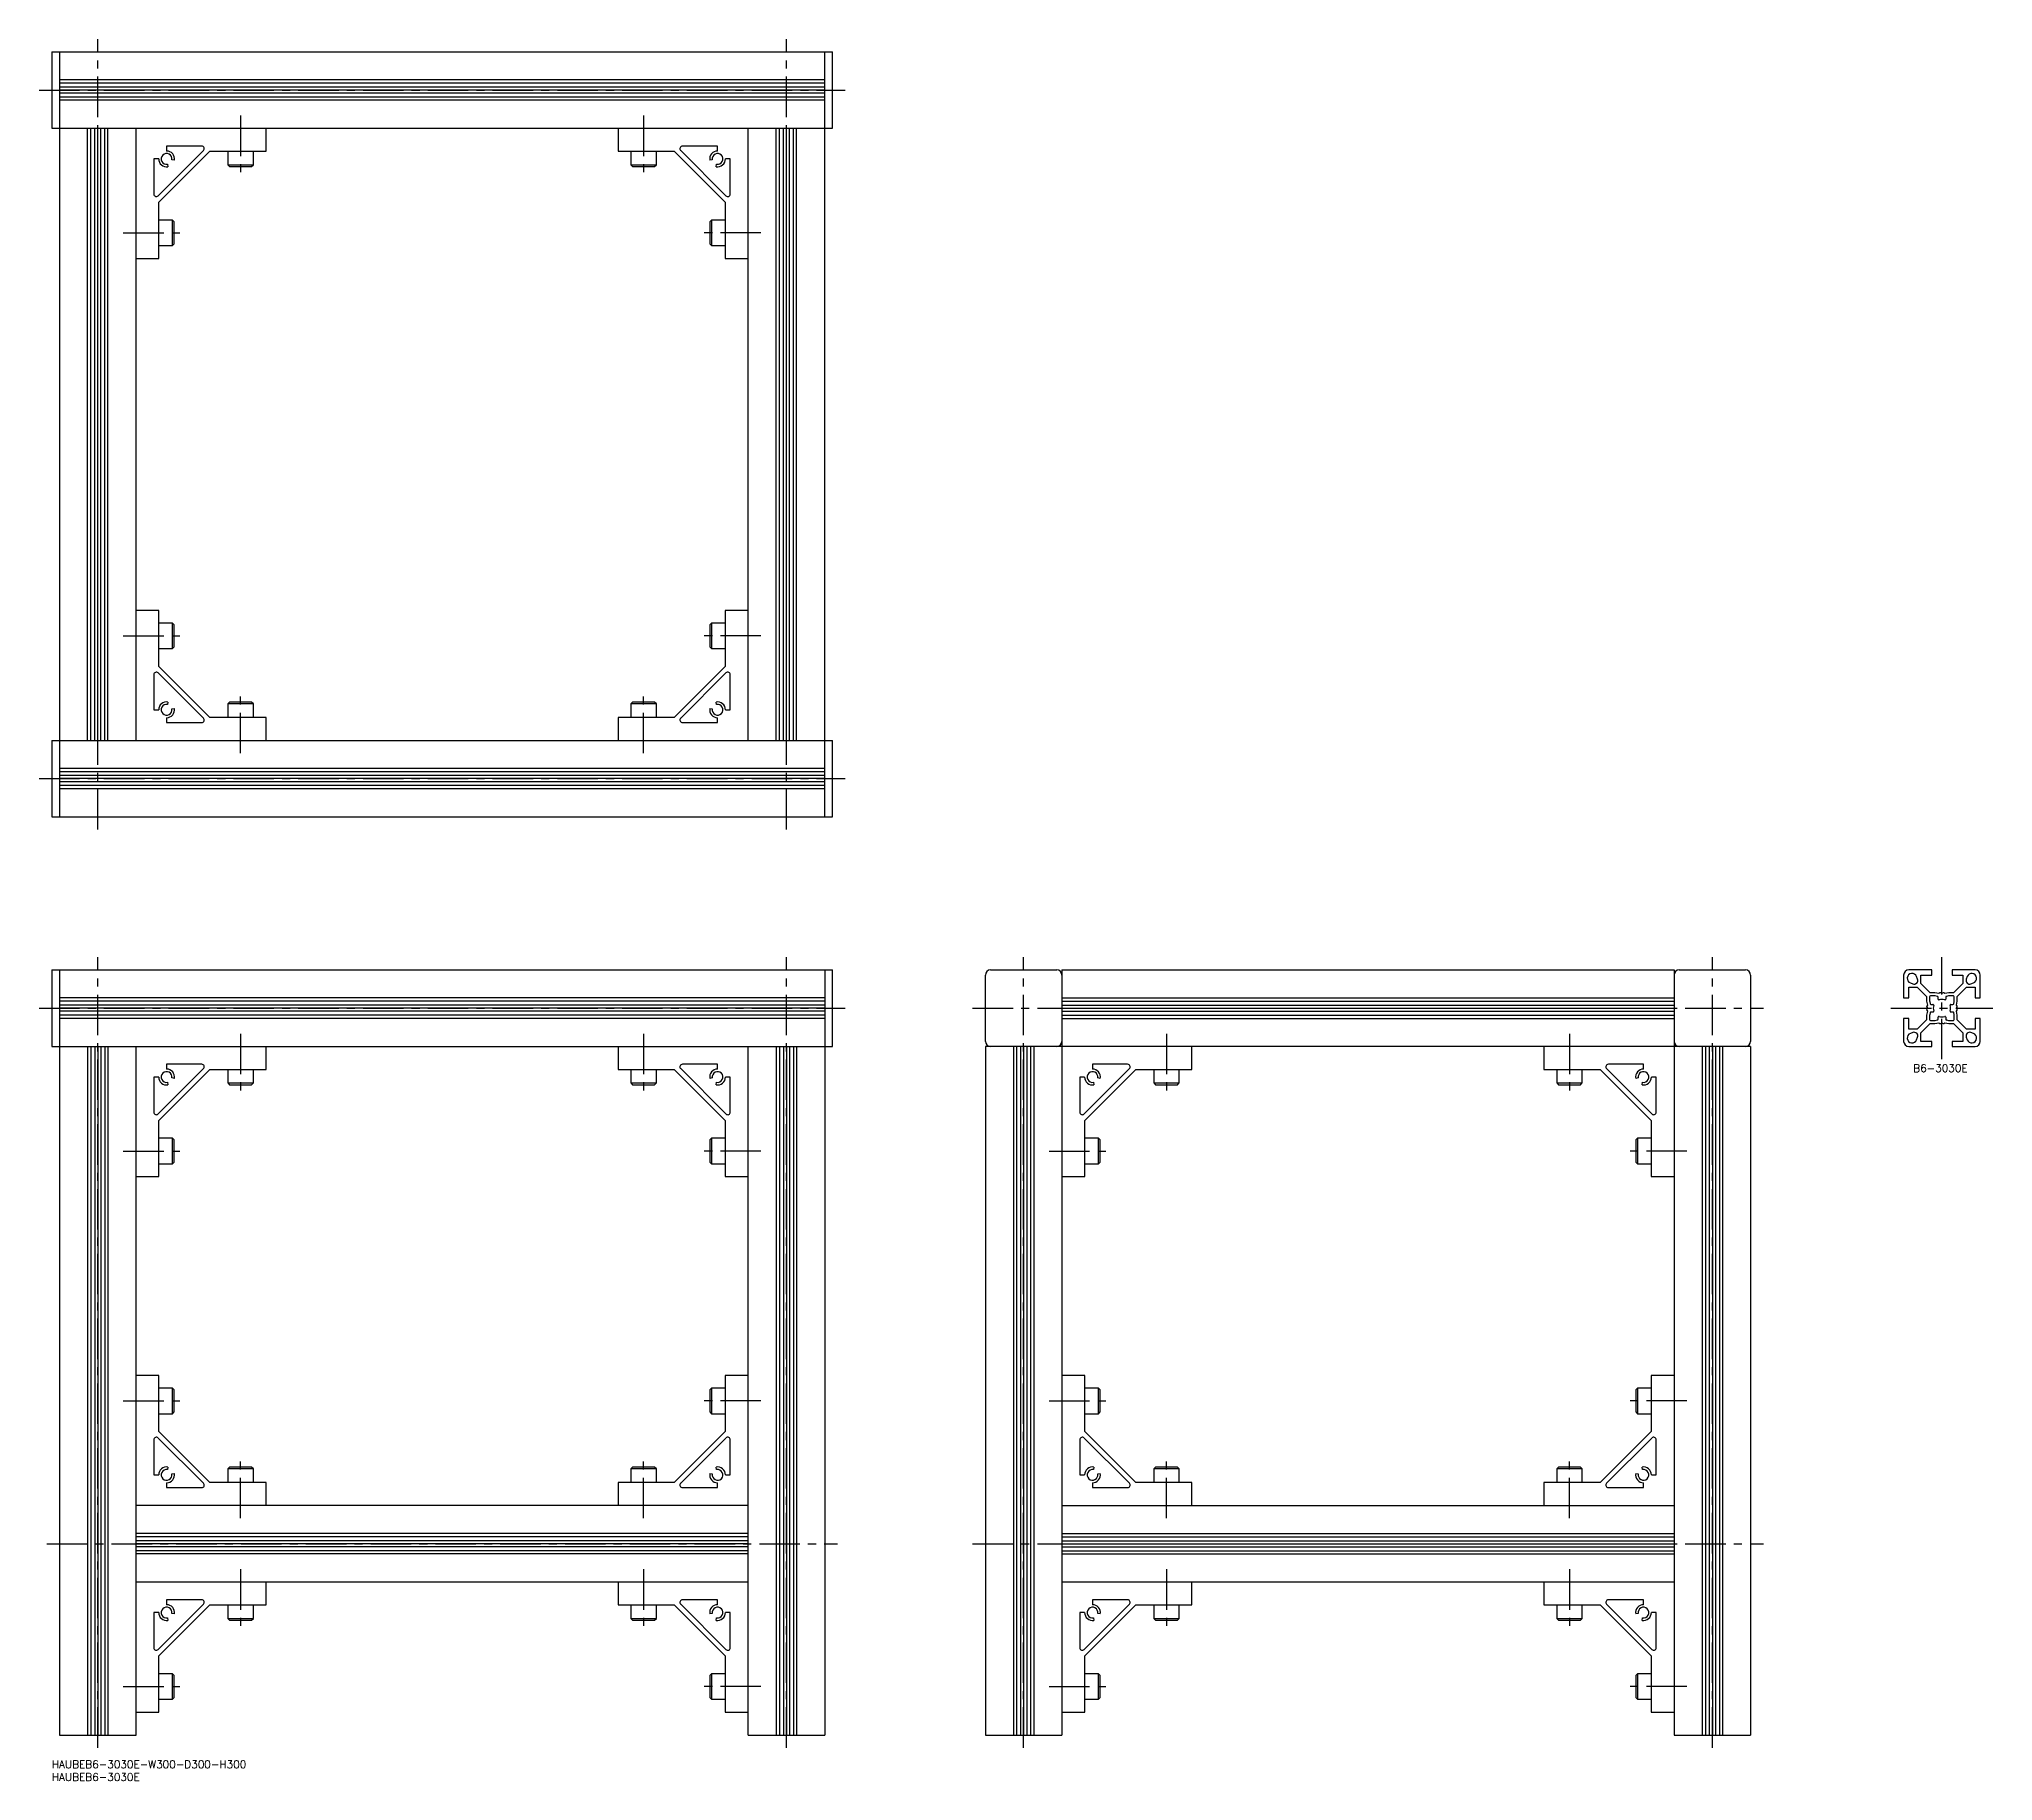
# Model space of a CAD drawing. Extents: x -5 to 761, y -8 to 675.
import ezdxf

# ---------------------------------------------------------------- set-up
doc = ezdxf.new("R2010")
doc.units = 0
doc.header["$LTSCALE"] = 0.5
doc.linetypes.add('CENTER', pattern=[50.8, 31.75, -6.35, 6.35, -6.35])
for name, color, linetype in [('MSM_CENTER', 1, 'CENTER'), ('MSM_CONTINUOUS', 7, 'CONTINUOUS'), ('MSM_PART_NUMBER', 7, 'CONTINUOUS')]:
    doc.layers.add(name, color=color, linetype=linetype)
doc.styles.get("Standard").update_dxf_attribs({"font": 'txt.shx', "height": 3, "bigfont": 'bigfont.shx'})

# ---------------------------------------------------------------- blocks, each defined once
blk = doc.blocks.new('*U9')
at = {"layer": 'MSM_PART_NUMBER'}
blk.add_text('HAUBEB6-3030E-W300-D300-H300', height=3, dxfattribs=at).set_placement((0, -3))
blk = doc.blocks.new('*U10')
at = {"layer": 'MSM_PART_NUMBER'}
blk.add_text('HAUBEB6-3030E', height=3, dxfattribs=at).set_placement((0, -8))
blk = doc.blocks.new('*U11')
at = {"layer": 'MSM_PART_NUMBER'}
blk.add_text('B6-3030E', height=3, dxfattribs=at).set_placement((729.75, 269.97))

msp = doc.modelspace()

# ---------------------------------------------------------------- linework, layer by layer
at = {"layer": 'MSM_CENTER'}
for p, q in [((18, 365), (18, 675)), ((288, 365), (288, 675)), ((-5, 655), (311, 655)), ((74, 645), (74, 620)), ((232, 645), (232, 620)), ((28, 599), (53, 599)), ((278, 599), (253, 599)), ((28, 441), (53, 441)), ((278, 441), (253, 441)), ((74, 395), (74, 420)), ((232, 395), (232, 420)), ((-5, 385), (311, 385)), ((18, 5), (18, 315)), ((288, 5), (288, 315)), ((381, 5), (381, 315)), ((651, 5), (651, 315)), ((741, 275), (741, 315)), ((-5, 295), (311, 295)), ((361, 295), (671, 295)), ((721, 295), (761, 295)), ((74, 285), (74, 260)), ((232, 285), (232, 260)), ((437, 285), (437, 260)), ((595, 285), (595, 260)), ((28, 239), (53, 239)), ((278, 239), (253, 239)), ((391, 239), (416, 239)), ((641, 239), (616, 239)), ((28, 141), (53, 141)), ((278, 141), (253, 141)), ((391, 141), (416, 141)), ((641, 141), (616, 141)), ((74, 95), (74, 120)), ((232, 95), (232, 120)), ((437, 95), (437, 120)), ((595, 95), (595, 120)), ((-2, 85), (308, 85)), ((361, 85), (671, 85)), ((74, 75), (74, 50)), ((232, 75), (232, 50)), ((437, 75), (437, 50)), ((595, 75), (595, 50)), ((28, 29), (53, 29)), ((278, 29), (253, 29)), ((391, 29), (416, 29)), ((641, 29), (616, 29))]:
    msp.add_line(p, q, dxfattribs=at)
at = {"layer": 'MSM_CONTINUOUS'}
for p, q in [((0, 670), (306, 670)), ((0, 670), (0, 640)), ((3, 670), (3, 370)), ((303, 370), (303, 670)), ((306, 640), (306, 670)), ((303, 659), (3, 659)), ((303, 657.74), (3, 657.74)), ((303, 656.2), (3, 656.2)), ((303, 655), (3, 655)), ((303, 653.8), (3, 653.8)), ((303, 652.26), (3, 652.26)), ((303, 651), (3, 651)), ((0, 640), (306, 640)), ((14, 400), (14, 640)), ((15.26, 400), (15.26, 640)), ((16.8, 400), (16.8, 640)), ((18, 400), (18, 640)), ((19.2, 400), (19.2, 640)), ((20.74, 400), (20.74, 640)), ((22, 400), (22, 640)), ((33, 400), (33, 640)), ((84, 631), (84, 640)), ((222, 640), (222, 631)), ((273, 400), (273, 640)), ((284, 400), (284, 640)), ((285.26, 400), (285.26, 640)), ((286.8, 400), (286.8, 640)), ((288, 400), (288, 640)), ((289.2, 400), (289.2, 640)), ((290.74, 400), (290.74, 640)), ((292, 400), (292, 640)), ((41.71, 613.54), (59.46, 631.29)), ((42, 611), (62, 631)), ((45, 633), (45, 631.1)), ((58.76, 633), (45, 633)), ((62, 631), (84, 631)), ((69, 631), (69, 625.67)), ((79, 625.67), (79, 631)), ((222, 631), (244, 631)), ((227, 631), (227, 625.67)), ((237, 625.67), (237, 631)), ((244, 631), (264, 611)), ((246.54, 631.29), (264.29, 613.54)), ((261, 633), (247.24, 633)), ((261, 631.1), (261, 633)), ((40, 628), (40, 614.24)), ((41.9, 628), (40, 628)), ((45.36, 625.93), (45.54, 624.95)), ((48.05, 627.46), (47.07, 627.64)), ((69, 625.67), (69.67, 625)), ((69, 625.67), (79, 625.67)), ((69.67, 625), (78.33, 625)), ((78.33, 625), (79, 625.67)), ((227, 625.67), (227.67, 625)), ((227, 625.67), (237, 625.67)), ((227.67, 625), (236.33, 625)), ((236.33, 625), (237, 625.67)), ((258.93, 627.64), (257.95, 627.46)), ((260.46, 624.95), (260.64, 625.93)), ((266, 628), (264.1, 628)), ((266, 614.24), (266, 628)), ((42, 589), (42, 611)), ((264, 611), (264, 589)), ((47.33, 604), (42, 604)), ((48, 603.33), (47.33, 604)), ((47.33, 594), (47.33, 604)), ((48, 594.67), (48, 603.33)), ((258.67, 604), (258, 603.33)), ((258, 603.33), (258, 594.67)), ((264, 604), (258.67, 604)), ((258.67, 604), (258.67, 594)), ((42, 594), (47.33, 594)), ((47.33, 594), (48, 594.67)), ((258, 594.67), (258.67, 594)), ((258.67, 594), (264, 594)), ((33, 589), (42, 589)), ((264, 589), (273, 589)), ((42, 451), (33, 451)), ((42, 429), (42, 451)), ((47.33, 446), (42, 446)), ((48, 445.33), (47.33, 446)), ((47.33, 436), (47.33, 446)), ((48, 436.67), (48, 445.33)), ((258.67, 446), (258, 445.33)), ((258, 445.33), (258, 436.67)), ((264, 446), (258.67, 446)), ((258.67, 446), (258.67, 436)), ((264, 451), (264, 429)), ((273, 451), (264, 451)), ((47.33, 436), (48, 436.67)), ((258, 436.67), (258.67, 436)), ((42, 436), (47.33, 436)), ((62, 409), (42, 429)), ((264, 429), (244, 409)), ((258.67, 436), (264, 436)), ((40, 425.76), (40, 412)), ((59.46, 408.71), (41.71, 426.46)), ((264.29, 426.46), (246.54, 408.71)), ((266, 412), (266, 425.76)), ((45.54, 415.05), (45.36, 414.07)), ((69.67, 415), (69, 414.33)), ((69, 414.33), (69, 409)), ((79, 414.33), (69, 414.33)), ((78.33, 415), (69.67, 415)), ((79, 414.33), (78.33, 415)), ((79, 409), (79, 414.33)), ((227.67, 415), (227, 414.33)), ((227, 414.33), (227, 409)), ((237, 414.33), (227, 414.33)), ((236.33, 415), (227.67, 415)), ((237, 414.33), (236.33, 415)), ((237, 409), (237, 414.33)), ((260.64, 414.07), (260.46, 415.05)), ((40, 412), (41.9, 412)), ((45, 408.9), (45, 407)), ((45, 407), (58.76, 407)), ((47.07, 412.36), (48.05, 412.54)), ((84, 409), (62, 409)), ((84, 400), (84, 409)), ((222, 409), (222, 400)), ((244, 409), (222, 409)), ((247.24, 407), (261, 407)), ((257.95, 412.54), (258.93, 412.36)), ((261, 407), (261, 408.9)), ((264.1, 412), (266, 412)), ((0, 400), (306, 400)), ((0, 400), (0, 370)), ((306, 370), (306, 400)), ((303, 389), (3, 389)), ((303, 387.74), (3, 387.74)), ((303, 386.2), (3, 386.2)), ((303, 385), (3, 385)), ((303, 383.8), (3, 383.8)), ((303, 382.26), (3, 382.26)), ((303, 381), (3, 381)), ((0, 370), (306, 370)), ((0, 310), (0, 280)), ((0, 310), (306, 310)), ((3, 310), (3, 10)), ((303, 310), (303, 10)), ((306, 280), (306, 310)), ((366, 282), (366, 308)), ((368, 310), (394, 310)), ((396, 310), (396, 10)), ((396, 310), (636, 310)), ((636, 310), (636, 10)), ((638, 310), (664, 310)), ((666, 308), (666, 282)), ((726, 308), (726, 299)), ((737, 310), (728, 310)), ((731.46, 306.34), (731.08, 307.36)), ((732.75, 304.66), (732.75, 308)), ((732.75, 308), (737, 308)), ((737, 308), (737, 310)), ((754, 310), (745, 310)), ((745, 310), (745, 308)), ((745, 308), (749.25, 308)), ((749.25, 308), (749.25, 304.66)), ((750.92, 307.36), (750.54, 306.34)), ((756, 299), (756, 308)), ((303, 299), (3, 299)), ((396, 299), (636, 299)), ((726, 299), (728, 299)), ((728, 299), (728, 303.25)), ((728, 303.25), (731.34, 303.25)), ((728.64, 304.92), (729.66, 304.54)), ((731.34, 303.25), (735, 299.59)), ((736.41, 301), (732.75, 304.66)), ((735, 299.59), (735, 297.74)), ((736.2, 299.5), (736.2, 297.64)), ((738.26, 301), (736.41, 301)), ((738.36, 299.8), (736.5, 299.8)), ((739.8, 300.7), (738.26, 301)), ((739.26, 299.63), (738.41, 299.79)), ((739.5, 298.5), (739.5, 299.34)), ((740.25, 300.96), (739.8, 300.7)), ((741, 300.7), (740.55, 300.96)), ((741.45, 300.96), (741, 300.7)), ((742.2, 300.7), (741.75, 300.96)), ((743.74, 301), (742.2, 300.7)), ((742.5, 299.34), (742.5, 298.5)), ((743.59, 299.79), (742.74, 299.63)), ((745.5, 299.8), (743.64, 299.8)), ((745.59, 301), (743.74, 301)), ((749.25, 304.66), (745.59, 301)), ((745.8, 297.64), (745.8, 299.5)), ((747, 299.59), (750.66, 303.25)), ((747, 297.74), (747, 299.59)), ((750.66, 303.25), (754, 303.25)), ((752.34, 304.54), (753.36, 304.92)), ((754, 303.25), (754, 299)), ((754, 299), (756, 299)), ((303, 297.74), (3, 297.74)), ((303, 296.2), (3, 296.2)), ((303, 295), (3, 295)), ((303, 293.8), (3, 293.8)), ((303, 292.26), (3, 292.26)), ((396, 297.74), (636, 297.74)), ((396, 296.2), (636, 296.2)), ((396, 295), (636, 295)), ((396, 293.8), (636, 293.8)), ((396, 292.26), (636, 292.26)), ((735, 297.74), (735.3, 296.2)), ((735.3, 293.8), (735, 292.26)), ((735, 292.26), (735, 290.41)), ((735.3, 296.2), (735.04, 295.75)), ((735.04, 295.45), (735.3, 295)), ((735.3, 295), (735.04, 294.55)), ((735.04, 294.25), (735.3, 293.8)), ((736.2, 292.36), (736.2, 290.5)), ((736.21, 297.59), (736.37, 296.74)), ((736.37, 293.26), (736.21, 292.41)), ((736.66, 296.5), (737.5, 296.5)), ((737.5, 293.5), (736.66, 293.5)), ((739.5, 290.66), (739.5, 291.5)), ((742.5, 291.5), (742.5, 290.66)), ((744.5, 296.5), (745.34, 296.5)), ((745.34, 293.5), (744.5, 293.5)), ((745.63, 296.74), (745.79, 297.59)), ((745.79, 292.41), (745.63, 293.26)), ((745.8, 290.5), (745.8, 292.36)), ((746.7, 296.2), (747, 297.74)), ((746.96, 295.75), (746.7, 296.2)), ((746.7, 295), (746.96, 295.45)), ((746.96, 294.55), (746.7, 295)), ((746.7, 293.8), (746.96, 294.25)), ((747, 292.26), (746.7, 293.8)), ((747, 290.41), (747, 292.26)), ((303, 291), (3, 291)), ((396, 291), (636, 291)), ((726, 291), (726, 282)), ((728, 291), (726, 291)), ((728, 286.75), (728, 291)), ((731.34, 286.75), (728, 286.75)), ((729.66, 285.46), (728.64, 285.08)), ((731.08, 282.64), (731.46, 283.66)), ((735, 290.41), (731.34, 286.75)), ((732.75, 285.34), (736.41, 289)), ((732.75, 282), (732.75, 285.34)), ((736.41, 289), (738.26, 289)), ((736.5, 290.2), (738.36, 290.2)), ((738.26, 289), (739.8, 289.3)), ((738.41, 290.21), (739.26, 290.37)), ((739.8, 289.3), (740.25, 289.04)), ((740.55, 289.04), (741, 289.3)), ((741, 289.3), (741.45, 289.04)), ((741.75, 289.04), (742.2, 289.3)), ((742.2, 289.3), (743.74, 289)), ((742.74, 290.37), (743.59, 290.21)), ((743.64, 290.2), (745.5, 290.2)), ((743.74, 289), (745.59, 289)), ((745.59, 289), (749.25, 285.34)), ((750.66, 286.75), (747, 290.41)), ((749.25, 285.34), (749.25, 282)), ((750.54, 283.66), (750.92, 282.64)), ((754, 286.75), (750.66, 286.75)), ((753.36, 285.08), (752.34, 285.46)), ((754, 291), (754, 286.75)), ((756, 291), (754, 291)), ((756, 282), (756, 291)), ((0, 280), (306, 280)), ((14, 280), (14, 10)), ((15.26, 280), (15.26, 10)), ((16.8, 280), (16.8, 10)), ((18, 280), (18, 10)), ((19.2, 280), (19.2, 10)), ((20.74, 280), (20.74, 10)), ((22, 280), (22, 10)), ((33, 10), (33, 280)), ((84, 271), (84, 280)), ((222, 280), (222, 271)), ((273, 10), (273, 280)), ((284, 280), (284, 10)), ((285.26, 280), (285.26, 10)), ((286.8, 280), (286.8, 10)), ((288, 280), (288, 10)), ((289.2, 280), (289.2, 10)), ((290.74, 280), (290.74, 10)), ((292, 280), (292, 10)), ((666, 280), (366, 280)), ((366, 280), (366, 10)), ((377, 280), (377, 10)), ((378.26, 280), (378.26, 10)), ((379.8, 280), (379.8, 10)), ((381, 280), (381, 10)), ((382.2, 280), (382.2, 10)), ((383.74, 280), (383.74, 10)), ((385, 280), (385, 10)), ((447, 271), (447, 280)), ((585, 280), (585, 271)), ((647, 280), (647, 10)), ((648.26, 280), (648.26, 10)), ((649.8, 280), (649.8, 10)), ((651, 280), (651, 10)), ((652.2, 280), (652.2, 10)), ((653.74, 280), (653.74, 10)), ((655, 280), (655, 10)), ((666, 280), (666, 10)), ((728, 280), (737, 280)), ((737, 282), (732.75, 282)), ((737, 280), (737, 282)), ((749.25, 282), (745, 282)), ((745, 282), (745, 280)), ((745, 280), (754, 280)), ((41.71, 253.54), (59.46, 271.29)), ((42, 251), (62, 271)), ((45, 273), (45, 271.1)), ((58.76, 273), (45, 273)), ((62, 271), (84, 271)), ((69, 271), (69, 265.67)), ((79, 265.67), (79, 271)), ((222, 271), (244, 271)), ((227, 271), (227, 265.67)), ((237, 265.67), (237, 271)), ((244, 271), (264, 251)), ((246.54, 271.29), (264.29, 253.54)), ((261, 273), (247.24, 273)), ((261, 271.1), (261, 273)), ((404.71, 253.54), (422.46, 271.29)), ((405, 251), (425, 271)), ((408, 273), (408, 271.1)), ((421.76, 273), (408, 273)), ((425, 271), (447, 271)), ((432, 271), (432, 265.67)), ((442, 265.67), (442, 271)), ((585, 271), (607, 271)), ((590, 271), (590, 265.67)), ((600, 265.67), (600, 271)), ((607, 271), (627, 251)), ((609.54, 271.29), (627.29, 253.54)), ((624, 273), (610.24, 273)), ((624, 271.1), (624, 273)), ((40, 268), (40, 254.24)), ((41.9, 268), (40, 268)), ((45.36, 265.93), (45.54, 264.95)), ((48.05, 267.46), (47.07, 267.64)), ((69, 265.67), (69.67, 265)), ((69, 265.67), (79, 265.67)), ((69.67, 265), (78.33, 265)), ((78.33, 265), (79, 265.67)), ((227, 265.67), (227.67, 265)), ((227, 265.67), (237, 265.67)), ((227.67, 265), (236.33, 265)), ((236.33, 265), (237, 265.67)), ((258.93, 267.64), (257.95, 267.46)), ((260.46, 264.95), (260.64, 265.93)), ((266, 268), (264.1, 268)), ((266, 254.24), (266, 268)), ((403, 268), (403, 254.24)), ((404.9, 268), (403, 268)), ((408.36, 265.93), (408.54, 264.95)), ((411.05, 267.46), (410.07, 267.64)), ((432, 265.67), (432.67, 265)), ((432, 265.67), (442, 265.67)), ((432.67, 265), (441.33, 265)), ((441.33, 265), (442, 265.67)), ((590, 265.67), (590.67, 265)), ((590, 265.67), (600, 265.67)), ((590.67, 265), (599.33, 265)), ((599.33, 265), (600, 265.67)), ((621.93, 267.64), (620.95, 267.46)), ((623.46, 264.95), (623.64, 265.93)), ((629, 268), (627.1, 268)), ((629, 254.24), (629, 268)), ((42, 229), (42, 251)), ((264, 251), (264, 229)), ((405, 229), (405, 251)), ((627, 251), (627, 229)), ((47.33, 244), (42, 244)), ((48, 243.33), (47.33, 244)), ((47.33, 234), (47.33, 244)), ((48, 234.67), (48, 243.33)), ((258.67, 244), (258, 243.33)), ((258, 243.33), (258, 234.67)), ((264, 244), (258.67, 244)), ((258.67, 244), (258.67, 234)), ((410.33, 244), (405, 244)), ((411, 243.33), (410.33, 244)), ((410.33, 234), (410.33, 244)), ((411, 234.67), (411, 243.33)), ((621.67, 244), (621, 243.33)), ((621, 243.33), (621, 234.67)), ((627, 244), (621.67, 244)), ((621.67, 244), (621.67, 234)), ((42, 234), (47.33, 234)), ((47.33, 234), (48, 234.67)), ((258, 234.67), (258.67, 234)), ((258.67, 234), (264, 234)), ((405, 234), (410.33, 234)), ((410.33, 234), (411, 234.67)), ((621, 234.67), (621.67, 234)), ((621.67, 234), (627, 234)), ((33, 229), (42, 229)), ((264, 229), (273, 229)), ((396, 229), (405, 229)), ((627, 229), (636, 229)), ((42, 151), (33, 151)), ((42, 129), (42, 151)), ((47.33, 146), (42, 146)), ((48, 145.33), (47.33, 146)), ((47.33, 136), (47.33, 146)), ((258.67, 146), (258, 145.33)), ((264, 146), (258.67, 146)), ((258.67, 146), (258.67, 136)), ((264, 151), (264, 129)), ((273, 151), (264, 151)), ((405, 151), (396, 151)), ((405, 129), (405, 151)), ((410.33, 146), (405, 146)), ((411, 145.33), (410.33, 146)), ((410.33, 136), (410.33, 146)), ((621.67, 146), (621, 145.33)), ((627, 146), (621.67, 146)), ((621.67, 146), (621.67, 136)), ((627, 151), (627, 129)), ((636, 151), (627, 151)), ((48, 136.67), (48, 145.33)), ((258, 145.33), (258, 136.67)), ((411, 136.67), (411, 145.33)), ((621, 145.33), (621, 136.67)), ((42, 136), (47.33, 136)), ((47.33, 136), (48, 136.67)), ((258, 136.67), (258.67, 136)), ((258.67, 136), (264, 136)), ((405, 136), (410.33, 136)), ((410.33, 136), (411, 136.67)), ((621, 136.67), (621.67, 136)), ((621.67, 136), (627, 136)), ((40, 125.76), (40, 112)), ((59.46, 108.71), (41.71, 126.46)), ((62, 109), (42, 129)), ((264, 129), (244, 109)), ((264.29, 126.46), (246.54, 108.71)), ((266, 112), (266, 125.76)), ((403, 125.76), (403, 112)), ((422.46, 108.71), (404.71, 126.46)), ((425, 109), (405, 129)), ((627, 129), (607, 109)), ((627.29, 126.46), (609.54, 108.71)), ((629, 112), (629, 125.76)), ((45.54, 115.05), (45.36, 114.07)), ((69.67, 115), (69, 114.33)), ((78.33, 115), (69.67, 115)), ((79, 114.33), (78.33, 115)), ((227.67, 115), (227, 114.33)), ((236.33, 115), (227.67, 115)), ((237, 114.33), (236.33, 115)), ((260.64, 114.07), (260.46, 115.05)), ((408.54, 115.05), (408.36, 114.07)), ((432.67, 115), (432, 114.33)), ((441.33, 115), (432.67, 115)), ((442, 114.33), (441.33, 115)), ((590.67, 115), (590, 114.33)), ((599.33, 115), (590.67, 115)), ((600, 114.33), (599.33, 115)), ((623.64, 114.07), (623.46, 115.05)), ((40, 112), (41.9, 112)), ((45, 108.9), (45, 107)), ((47.07, 112.36), (48.05, 112.54)), ((84, 109), (62, 109)), ((69, 114.33), (69, 109)), ((79, 114.33), (69, 114.33)), ((79, 109), (79, 114.33)), ((84, 100), (84, 109)), ((222, 109), (222, 100)), ((244, 109), (222, 109)), ((227, 114.33), (227, 109)), ((237, 114.33), (227, 114.33)), ((237, 109), (237, 114.33)), ((257.95, 112.54), (258.93, 112.36)), ((261, 107), (261, 108.9)), ((264.1, 112), (266, 112)), ((403, 112), (404.9, 112)), ((408, 108.9), (408, 107)), ((410.07, 112.36), (411.05, 112.54)), ((447, 109), (425, 109)), ((432, 114.33), (432, 109)), ((442, 114.33), (432, 114.33)), ((442, 109), (442, 114.33)), ((447, 100), (447, 109)), ((585, 109), (585, 100)), ((607, 109), (585, 109)), ((590, 114.33), (590, 109)), ((600, 114.33), (590, 114.33)), ((600, 109), (600, 114.33)), ((620.95, 112.54), (621.93, 112.36)), ((624, 107), (624, 108.9)), ((627.1, 112), (629, 112)), ((273, 100), (33, 100)), ((45, 107), (58.76, 107)), ((247.24, 107), (261, 107)), ((396, 100), (636, 100)), ((408, 107), (421.76, 107)), ((610.24, 107), (624, 107)), ((273, 89), (33, 89)), ((273, 87.74), (33, 87.74)), ((273, 86.2), (33, 86.2)), ((273, 85), (33, 85)), ((396, 89), (636, 89)), ((396, 87.74), (636, 87.74)), ((396, 86.2), (636, 86.2)), ((396, 85), (636, 85)), ((273, 83.8), (33, 83.8)), ((273, 82.26), (33, 82.26)), ((273, 81), (33, 81)), ((396, 83.8), (636, 83.8)), ((396, 82.26), (636, 82.26)), ((396, 81), (636, 81)), ((273, 70), (33, 70)), ((84, 61), (84, 70)), ((222, 70), (222, 61)), ((636, 70), (396, 70)), ((447, 61), (447, 70)), ((585, 70), (585, 61)), ((41.71, 43.54), (59.46, 61.29)), ((45, 63), (45, 61.1)), ((58.76, 63), (45, 63)), ((246.54, 61.29), (264.29, 43.54)), ((261, 63), (247.24, 63)), ((261, 61.1), (261, 63)), ((404.71, 43.54), (422.46, 61.29)), ((408, 63), (408, 61.1)), ((421.76, 63), (408, 63)), ((609.54, 61.29), (627.29, 43.54)), ((624, 63), (610.24, 63)), ((624, 61.1), (624, 63)), ((40, 58), (40, 44.24)), ((41.9, 58), (40, 58)), ((42, 41), (62, 61)), ((45.36, 55.93), (45.54, 54.95)), ((48.05, 57.46), (47.07, 57.64)), ((62, 61), (84, 61)), ((69, 61), (69, 55.67)), ((69, 55.67), (69.67, 55)), ((69, 55.67), (79, 55.67)), ((69.67, 55), (78.33, 55)), ((78.33, 55), (79, 55.67)), ((79, 55.67), (79, 61)), ((222, 61), (244, 61)), ((227, 61), (227, 55.67)), ((227, 55.67), (227.67, 55)), ((227, 55.67), (237, 55.67)), ((227.67, 55), (236.33, 55)), ((236.33, 55), (237, 55.67)), ((237, 55.67), (237, 61)), ((244, 61), (264, 41)), ((258.93, 57.64), (257.95, 57.46)), ((260.46, 54.95), (260.64, 55.93)), ((266, 58), (264.1, 58)), ((266, 44.24), (266, 58)), ((403, 58), (403, 44.24)), ((404.9, 58), (403, 58)), ((405, 41), (425, 61)), ((408.36, 55.93), (408.54, 54.95)), ((411.05, 57.46), (410.07, 57.64)), ((425, 61), (447, 61)), ((432, 61), (432, 55.67)), ((432, 55.67), (432.67, 55)), ((432, 55.67), (442, 55.67)), ((432.67, 55), (441.33, 55)), ((441.33, 55), (442, 55.67)), ((442, 55.67), (442, 61)), ((585, 61), (607, 61)), ((590, 61), (590, 55.67)), ((590, 55.67), (590.67, 55)), ((590, 55.67), (600, 55.67)), ((590.67, 55), (599.33, 55)), ((599.33, 55), (600, 55.67)), ((600, 55.67), (600, 61)), ((607, 61), (627, 41)), ((621.93, 57.64), (620.95, 57.46)), ((623.46, 54.95), (623.64, 55.93)), ((629, 58), (627.1, 58)), ((629, 44.24), (629, 58)), ((42, 19), (42, 41)), ((264, 41), (264, 19)), ((405, 19), (405, 41)), ((627, 41), (627, 19)), ((47.33, 34), (42, 34)), ((48, 33.33), (47.33, 34)), ((47.33, 24), (47.33, 34)), ((48, 24.67), (48, 33.33)), ((258.67, 34), (258, 33.33)), ((258, 33.33), (258, 24.67)), ((264, 34), (258.67, 34)), ((258.67, 34), (258.67, 24)), ((410.33, 34), (405, 34)), ((411, 33.33), (410.33, 34)), ((410.33, 24), (410.33, 34)), ((411, 24.67), (411, 33.33)), ((621.67, 34), (621, 33.33)), ((621, 33.33), (621, 24.67)), ((627, 34), (621.67, 34)), ((621.67, 34), (621.67, 24)), ((42, 24), (47.33, 24)), ((47.33, 24), (48, 24.67)), ((258, 24.67), (258.67, 24)), ((258.67, 24), (264, 24)), ((405, 24), (410.33, 24)), ((410.33, 24), (411, 24.67)), ((621, 24.67), (621.67, 24)), ((621.67, 24), (627, 24)), ((33, 19), (42, 19)), ((264, 19), (273, 19)), ((396, 19), (405, 19)), ((627, 19), (636, 19)), ((3, 10), (33, 10)), ((273, 10), (303, 10)), ((366, 10), (396, 10)), ((636, 10), (666, 10))]:
    msp.add_line(p, q, dxfattribs=at)
for centre, radius, start, end in [((45, 628), 2.1, 350, 280), ((45, 628), 3.1, 350, 90), ((58.76, 632), 1, 315, 90), ((247.24, 632), 1, 90, 225), ((261, 628), 3.1, 90, 190), ((261, 628), 2.1, 260, 190), ((45, 628), 3.1, 180, 280), ((261, 628), 3.1, 260, 0), ((41, 614.24), 1, 180, 315), ((265, 614.24), 1, 225, 0), ((41, 425.76), 1, 45, 180), ((265, 425.76), 1, 0, 135), ((45, 412), 3.1, 80, 180), ((45, 412), 2.1, 80, 10), ((261, 412), 2.1, 170, 100), ((261, 412), 3.1, 0, 100), ((45, 412), 3.1, 270, 10), ((58.76, 408), 1, 270, 45), ((247.24, 408), 1, 135, 270), ((261, 412), 3.1, 170, 270), ((368, 308), 2, 90, 180), ((394, 308), 2, 0, 90), ((638, 308), 2, 90, 180), ((664, 308), 2, 0, 90), ((728, 308), 2, 90, 180), ((729.3, 306.7), 1.9, 20.37568, 249.62432), ((752.7, 306.7), 1.9, 290.37568, 159.62432), ((754, 308), 2, 0, 90), ((730.15, 305.85), 1.4, 249.62432, 20.37568), ((736.5, 299.5), 0.3, 90, 180), ((738.36, 299.5), 0.3, 79, 90), ((739.2, 299.34), 0.3, 0, 79), ((740.4, 300.7), 0.3, 60, 120), ((741.6, 300.7), 0.3, 60, 120), ((742.8, 299.34), 0.3, 101, 180), ((743.64, 299.5), 0.3, 90, 101), ((745.5, 299.5), 0.3, 0, 90), ((751.85, 305.85), 1.4, 159.62432, 290.37568), ((735.3, 295.6), 0.3, 150, 210), ((735.3, 294.4), 0.3, 150, 210), ((736.5, 297.64), 0.3, 180, 191), ((736.5, 292.36), 0.3, 169, 180), ((736.66, 296.8), 0.3, 191, 270), ((736.66, 293.2), 0.3, 90, 169), ((737.5, 296.2), 0.3, 341.07536, 90), ((737.5, 293.8), 0.3, 270, 18.92464), ((741, 295), 3.4, 161.07536, 198.92464), ((739.8, 298.5), 0.3, 180, 288.92464), ((739.8, 291.5), 0.3, 71.07536, 180), ((741, 295), 3.4, 71.07536, 108.92464), ((741, 295), 3.4, 251.07536, 288.92464), ((742.2, 298.5), 0.3, 251.07536, 0), ((742.2, 291.5), 0.3, 0, 108.92464), ((744.5, 296.2), 0.3, 90, 198.92464), ((744.5, 293.8), 0.3, 161.07536, 270), ((741, 295), 3.4, 341.07536, 18.92464), ((745.34, 296.8), 0.3, 270, 349), ((745.34, 293.2), 0.3, 11, 90), ((745.5, 297.64), 0.3, 349, 0), ((745.5, 292.36), 0.3, 0, 11), ((746.7, 295.6), 0.3, 330, 30), ((746.7, 294.4), 0.3, 330, 30), ((729.3, 283.3), 1.9, 110.37568, 339.62432), ((730.15, 284.15), 1.4, 339.62432, 110.37568), ((736.5, 290.5), 0.3, 180, 270), ((738.36, 290.5), 0.3, 270, 281), ((739.2, 290.66), 0.3, 281, 0), ((740.4, 289.3), 0.3, 240, 300), ((741.6, 289.3), 0.3, 240, 300), ((742.8, 290.66), 0.3, 180, 259), ((743.64, 290.5), 0.3, 259, 270), ((745.5, 290.5), 0.3, 270, 0), ((751.85, 284.15), 1.4, 69.62432, 200.37568), ((752.7, 283.3), 1.9, 200.37568, 69.62432), ((368, 282), 2, 180, 270), ((394, 282), 2, 270, 0), ((638, 282), 2, 180, 270), ((664, 282), 2, 270, 0), ((728, 282), 2, 180, 270), ((754, 282), 2, 270, 0), ((45, 268), 2.1, 350, 280), ((45, 268), 3.1, 350, 90), ((58.76, 272), 1, 315, 90), ((247.24, 272), 1, 90, 225), ((261, 268), 3.1, 90, 190), ((261, 268), 2.1, 260, 190), ((408, 268), 2.1, 350, 280), ((408, 268), 3.1, 350, 90), ((421.76, 272), 1, 315, 90), ((610.24, 272), 1, 90, 225), ((624, 268), 3.1, 90, 190), ((624, 268), 2.1, 260, 190), ((45, 268), 3.1, 180, 280), ((261, 268), 3.1, 260, 0), ((408, 268), 3.1, 180, 280), ((624, 268), 3.1, 260, 0), ((41, 254.24), 1, 180, 315), ((265, 254.24), 1, 225, 0), ((404, 254.24), 1, 180, 315), ((628, 254.24), 1, 225, 0), ((41, 125.76), 1, 45, 180), ((265, 125.76), 1, 0, 135), ((404, 125.76), 1, 45, 180), ((628, 125.76), 1, 0, 135), ((45, 112), 3.1, 80, 180), ((261, 112), 3.1, 0, 100), ((408, 112), 3.1, 80, 180), ((624, 112), 3.1, 0, 100), ((45, 112), 2.1, 80, 10), ((45, 112), 3.1, 270, 10), ((58.76, 108), 1, 270, 45), ((247.24, 108), 1, 135, 270), ((261, 112), 3.1, 170, 270), ((261, 112), 2.1, 170, 100), ((408, 112), 2.1, 80, 10), ((408, 112), 3.1, 270, 10), ((421.76, 108), 1, 270, 45), ((610.24, 108), 1, 135, 270), ((624, 112), 3.1, 170, 270), ((624, 112), 2.1, 170, 100), ((58.76, 62), 1, 315, 90), ((247.24, 62), 1, 90, 225), ((421.76, 62), 1, 315, 90), ((610.24, 62), 1, 90, 225), ((45, 58), 3.1, 180, 280), ((45, 58), 2.1, 350, 280), ((45, 58), 3.1, 350, 90), ((261, 58), 3.1, 90, 190), ((261, 58), 2.1, 260, 190), ((261, 58), 3.1, 260, 0), ((408, 58), 3.1, 180, 280), ((408, 58), 2.1, 350, 280), ((408, 58), 3.1, 350, 90), ((624, 58), 3.1, 90, 190), ((624, 58), 2.1, 260, 190), ((624, 58), 3.1, 260, 0), ((41, 44.24), 1, 180, 315), ((265, 44.24), 1, 225, 0), ((404, 44.24), 1, 180, 315), ((628, 44.24), 1, 225, 0)]:
    msp.add_arc(centre, radius, start, end, dxfattribs=at)

# ---------------------------------------------------------------- block references
for name in ['*U11', '*U9', '*U10']:
    msp.add_blockref(name, (0, 0), dxfattribs=at)

doc.saveas('drawing.dxf')
